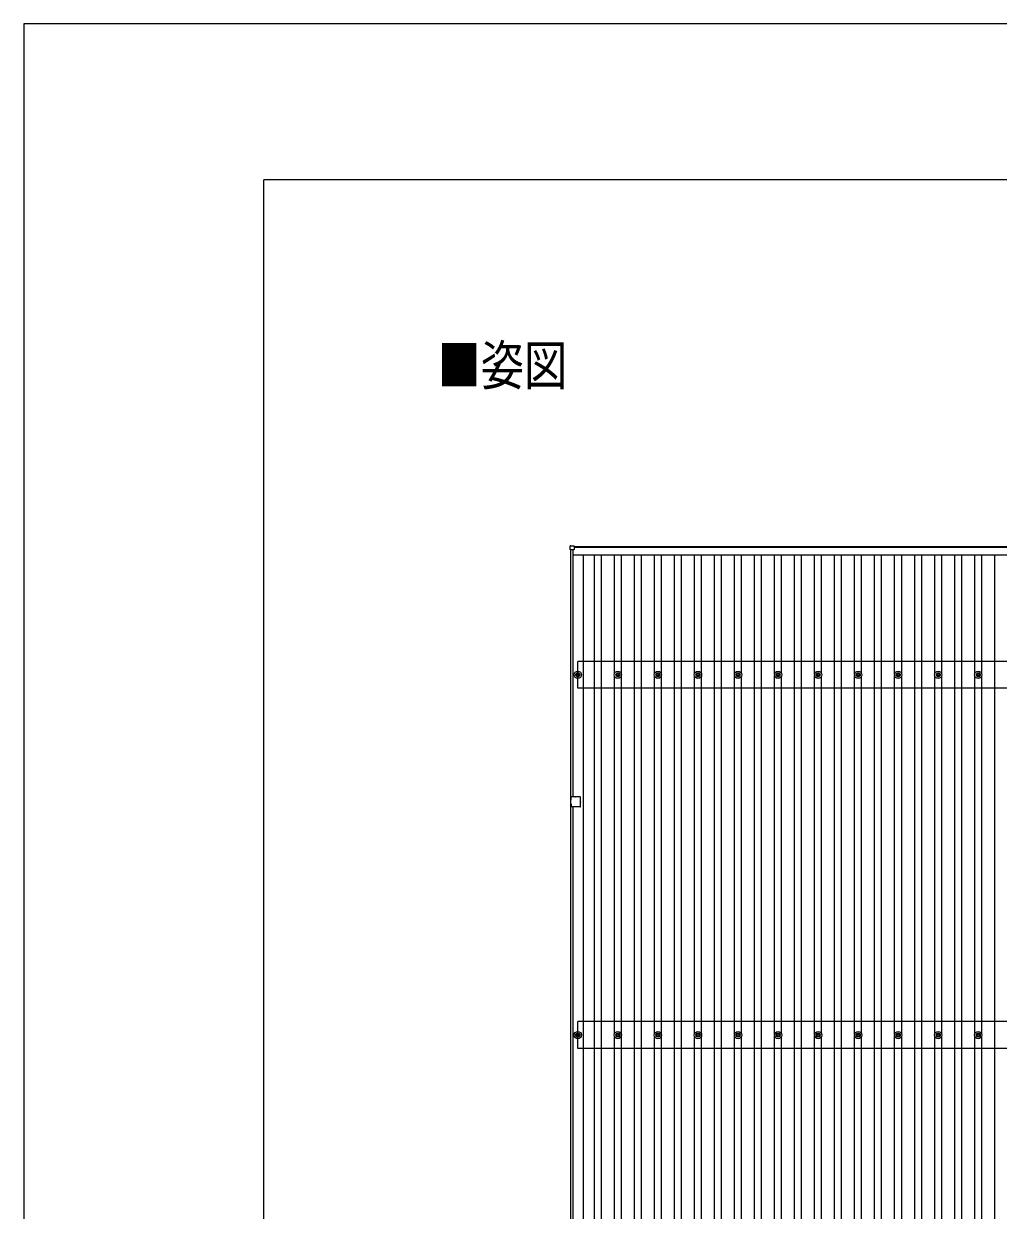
# Model space of a CAD drawing. Units: millimetres, scale not verified. Extents: x -16820 to 16820, y -11880 to 11880.
# Drawn here: x -16820 to -11952, y 5951 to 11880 of the extents above; entities that cross this region are included whole.
import ezdxf
from ezdxf.enums import TextEntityAlignment as Align

# ---------------------------------------------------------------- set-up
doc = ezdxf.new("R2010")
doc.units = ezdxf.units.MM
doc.header["$LTSCALE"] = 50
for name, color, linetype in [('0-2_USER1', 3, 'Continuous'), ('0-5_YKK_13', 4, 'Continuous'), ('0-6_YKK_A1', 4, 'Continuous'), ('0-8_YKK_ZWAK', 7, 'Continuous')]:
    doc.layers.add(name, color=color, linetype=linetype)
doc.styles.add('ＭＳ ゴシック', font='')
doc.styles.get('ＭＳ ゴシック').set_extended_font_data('MS Gothic')

msp = doc.modelspace()

# ---------------------------------------------------------------- linework, layer by layer
at = {"layer": '0-5_YKK_13'}
for p, q in [((-14090.22, 9252.63), (-14090.22, 9270.63)), ((-14089.22, 9271.63), (-14071.22, 9271.63)), ((-14071.22, 9251.63), (-14089.22, 9251.63)), ((-14070.22, 9270.63), (-14070.22, 9252.63)), ((-14061.92, 8628.45), (-14057.5, 8628.45)), ((-14061.92, 8624.95), (-14057.5, 8624.95)), ((-14053.67, 8636.69), (-14053.67, 8632.28)), ((-14053.67, 8621.11), (-14053.67, 8616.7)), ((-14050.17, 8636.69), (-14050.17, 8632.28)), ((-14050.17, 8621.11), (-14050.17, 8616.7)), ((-14046.34, 8628.45), (-14041.92, 8628.45)), ((-14046.34, 8624.95), (-14041.92, 8624.95)), ((-13861.92, 8628.45), (-13857.5, 8628.45)), ((-13861.92, 8624.95), (-13857.5, 8624.95)), ((-13853.67, 8636.69), (-13853.67, 8632.28)), ((-13853.67, 8621.11), (-13853.67, 8616.7)), ((-13850.17, 8636.69), (-13850.17, 8632.28)), ((-13850.17, 8621.11), (-13850.17, 8616.7)), ((-13846.34, 8628.45), (-13841.92, 8628.45)), ((-13846.34, 8624.95), (-13841.92, 8624.95)), ((-13661.92, 8628.45), (-13657.51, 8628.45)), ((-13661.92, 8624.95), (-13657.51, 8624.95)), ((-13653.67, 8636.69), (-13653.67, 8632.28)), ((-13653.67, 8621.11), (-13653.67, 8616.7)), ((-13650.17, 8636.69), (-13650.17, 8632.28)), ((-13650.17, 8621.11), (-13650.17, 8616.7)), ((-13646.34, 8628.45), (-13641.93, 8628.45)), ((-13646.34, 8624.95), (-13641.93, 8624.95)), ((-13461.92, 8628.45), (-13457.51, 8628.45)), ((-13461.92, 8624.95), (-13457.51, 8624.95)), ((-13453.67, 8636.69), (-13453.67, 8632.28)), ((-13453.67, 8621.11), (-13453.67, 8616.7)), ((-13450.17, 8636.69), (-13450.17, 8632.28)), ((-13450.17, 8621.11), (-13450.17, 8616.7)), ((-13446.34, 8628.45), (-13441.93, 8628.45)), ((-13446.34, 8624.95), (-13441.93, 8624.95)), ((-13261.92, 8628.45), (-13257.51, 8628.45)), ((-13261.92, 8624.95), (-13257.51, 8624.95)), ((-13253.67, 8636.69), (-13253.67, 8632.28)), ((-13253.67, 8621.11), (-13253.67, 8616.7)), ((-13250.17, 8636.69), (-13250.17, 8632.28)), ((-13250.17, 8621.11), (-13250.17, 8616.7)), ((-13246.34, 8628.45), (-13241.93, 8628.45)), ((-13246.34, 8624.95), (-13241.93, 8624.95)), ((-13061.92, 8628.45), (-13057.51, 8628.45)), ((-13061.92, 8624.95), (-13057.51, 8624.95)), ((-13053.67, 8636.69), (-13053.67, 8632.28)), ((-13053.67, 8621.11), (-13053.67, 8616.7)), ((-13050.17, 8636.69), (-13050.17, 8632.28)), ((-13050.17, 8621.11), (-13050.17, 8616.7)), ((-13046.34, 8628.45), (-13041.93, 8628.45)), ((-13046.34, 8624.95), (-13041.93, 8624.95)), ((-12861.92, 8628.45), (-12857.51, 8628.45)), ((-12861.92, 8624.95), (-12857.51, 8624.95)), ((-12853.67, 8636.69), (-12853.67, 8632.28)), ((-12853.67, 8621.11), (-12853.67, 8616.7)), ((-12850.17, 8636.69), (-12850.17, 8632.28)), ((-12850.17, 8621.11), (-12850.17, 8616.7)), ((-12846.34, 8628.45), (-12841.93, 8628.45)), ((-12846.34, 8624.95), (-12841.93, 8624.95)), ((-12661.92, 8628.45), (-12657.51, 8628.45)), ((-12661.92, 8624.95), (-12657.51, 8624.95)), ((-12653.67, 8636.69), (-12653.67, 8632.28)), ((-12653.67, 8621.11), (-12653.67, 8616.7)), ((-12650.17, 8636.69), (-12650.17, 8632.28)), ((-12650.17, 8621.11), (-12650.17, 8616.7)), ((-12646.34, 8628.45), (-12641.93, 8628.45)), ((-12646.34, 8624.95), (-12641.93, 8624.95)), ((-12461.92, 8628.45), (-12457.51, 8628.45)), ((-12461.92, 8624.95), (-12457.51, 8624.95)), ((-12453.67, 8636.69), (-12453.67, 8632.28)), ((-12453.67, 8621.11), (-12453.67, 8616.7)), ((-12450.17, 8636.69), (-12450.17, 8632.28)), ((-12450.17, 8621.11), (-12450.17, 8616.7)), ((-12446.34, 8628.45), (-12441.93, 8628.45)), ((-12446.34, 8624.95), (-12441.93, 8624.95)), ((-12261.92, 8628.45), (-12257.51, 8628.45)), ((-12261.92, 8624.95), (-12257.51, 8624.95)), ((-12253.67, 8636.69), (-12253.67, 8632.28)), ((-12253.67, 8621.11), (-12253.67, 8616.7)), ((-12250.17, 8636.69), (-12250.17, 8632.28)), ((-12250.17, 8621.11), (-12250.17, 8616.7)), ((-12246.34, 8628.45), (-12241.93, 8628.45)), ((-12246.34, 8624.95), (-12241.93, 8624.95)), ((-12061.92, 8628.45), (-12057.51, 8628.45)), ((-12061.92, 8624.95), (-12057.51, 8624.95)), ((-12053.67, 8636.69), (-12053.67, 8632.28)), ((-12053.67, 8621.11), (-12053.67, 8616.7)), ((-12050.17, 8636.69), (-12050.17, 8632.28)), ((-12050.17, 8621.11), (-12050.17, 8616.7)), ((-12046.34, 8628.45), (-12041.93, 8628.45)), ((-12046.34, 8624.95), (-12041.93, 8624.95)), ((-14085.92, 8001.42), (-14085.92, 8015.42)), ((-14063.32, 8016.42), (-14084.92, 8016.42)), ((-14039.92, 8016.42), (-14062.52, 8016.42)), ((-14038.92, 7991.82), (-14038.92, 8015.42)), ((-14087.42, 7981.42), (-14087.42, 8001.42)), ((-14085.92, 8001.42), (-14087.42, 8001.42)), ((-14085.92, 7981.42), (-14087.42, 7981.42)), ((-14085.92, 7981.42), (-14085.92, 7967.42)), ((-14063.32, 7966.42), (-14084.92, 7966.42)), ((-14039.92, 7966.42), (-14062.52, 7966.42)), ((-14038.92, 7967.42), (-14038.92, 7991.02)), ((-14061.92, 6828.45), (-14057.5, 6828.45)), ((-14061.92, 6824.95), (-14057.5, 6824.95)), ((-14053.67, 6836.69), (-14053.67, 6832.28)), ((-14053.67, 6821.11), (-14053.67, 6816.7)), ((-14050.17, 6836.69), (-14050.17, 6832.28)), ((-14050.17, 6821.11), (-14050.17, 6816.7)), ((-14046.34, 6828.45), (-14041.92, 6828.45)), ((-14046.34, 6824.95), (-14041.92, 6824.95)), ((-13861.92, 6828.45), (-13857.5, 6828.45)), ((-13861.92, 6824.95), (-13857.5, 6824.95)), ((-13853.67, 6836.69), (-13853.67, 6832.28)), ((-13853.67, 6821.11), (-13853.67, 6816.7)), ((-13850.17, 6836.69), (-13850.17, 6832.28)), ((-13850.17, 6821.11), (-13850.17, 6816.7)), ((-13846.34, 6828.45), (-13841.92, 6828.45)), ((-13846.34, 6824.95), (-13841.92, 6824.95)), ((-13661.92, 6828.45), (-13657.51, 6828.45)), ((-13661.92, 6824.95), (-13657.51, 6824.95)), ((-13653.67, 6836.69), (-13653.67, 6832.28)), ((-13653.67, 6821.11), (-13653.67, 6816.7)), ((-13650.17, 6836.69), (-13650.17, 6832.28)), ((-13650.17, 6821.11), (-13650.17, 6816.7)), ((-13646.34, 6828.45), (-13641.93, 6828.45)), ((-13646.34, 6824.95), (-13641.93, 6824.95)), ((-13461.92, 6828.45), (-13457.51, 6828.45)), ((-13461.92, 6824.95), (-13457.51, 6824.95)), ((-13453.67, 6836.69), (-13453.67, 6832.28)), ((-13453.67, 6821.11), (-13453.67, 6816.7)), ((-13450.17, 6836.69), (-13450.17, 6832.28)), ((-13450.17, 6821.11), (-13450.17, 6816.7)), ((-13446.34, 6828.45), (-13441.93, 6828.45)), ((-13446.34, 6824.95), (-13441.93, 6824.95)), ((-13261.92, 6828.45), (-13257.51, 6828.45)), ((-13261.92, 6824.95), (-13257.51, 6824.95)), ((-13253.67, 6836.69), (-13253.67, 6832.28)), ((-13253.67, 6821.11), (-13253.67, 6816.7)), ((-13250.17, 6836.69), (-13250.17, 6832.28)), ((-13250.17, 6821.11), (-13250.17, 6816.7)), ((-13246.34, 6828.45), (-13241.93, 6828.45)), ((-13246.34, 6824.95), (-13241.93, 6824.95)), ((-13061.92, 6828.45), (-13057.51, 6828.45)), ((-13061.92, 6824.95), (-13057.51, 6824.95)), ((-13053.67, 6836.69), (-13053.67, 6832.28)), ((-13053.67, 6821.11), (-13053.67, 6816.7)), ((-13050.17, 6836.69), (-13050.17, 6832.28)), ((-13050.17, 6821.11), (-13050.17, 6816.7)), ((-13046.34, 6828.45), (-13041.93, 6828.45)), ((-13046.34, 6824.95), (-13041.93, 6824.95)), ((-12861.92, 6828.45), (-12857.51, 6828.45)), ((-12861.92, 6824.95), (-12857.51, 6824.95)), ((-12853.67, 6836.69), (-12853.67, 6832.28)), ((-12853.67, 6821.11), (-12853.67, 6816.7)), ((-12850.17, 6836.69), (-12850.17, 6832.28)), ((-12850.17, 6821.11), (-12850.17, 6816.7)), ((-12846.34, 6828.45), (-12841.93, 6828.45)), ((-12846.34, 6824.95), (-12841.93, 6824.95)), ((-12661.92, 6828.45), (-12657.51, 6828.45)), ((-12661.92, 6824.95), (-12657.51, 6824.95)), ((-12653.67, 6836.69), (-12653.67, 6832.28)), ((-12653.67, 6821.11), (-12653.67, 6816.7)), ((-12650.17, 6836.69), (-12650.17, 6832.28)), ((-12650.17, 6821.11), (-12650.17, 6816.7)), ((-12646.34, 6828.45), (-12641.93, 6828.45)), ((-12646.34, 6824.95), (-12641.93, 6824.95)), ((-12461.92, 6828.45), (-12457.51, 6828.45)), ((-12461.92, 6824.95), (-12457.51, 6824.95)), ((-12453.67, 6836.69), (-12453.67, 6832.28)), ((-12453.67, 6821.11), (-12453.67, 6816.7)), ((-12450.17, 6836.69), (-12450.17, 6832.28)), ((-12450.17, 6821.11), (-12450.17, 6816.7)), ((-12446.34, 6828.45), (-12441.93, 6828.45)), ((-12446.34, 6824.95), (-12441.93, 6824.95)), ((-12261.92, 6828.45), (-12257.51, 6828.45)), ((-12261.92, 6824.95), (-12257.51, 6824.95)), ((-12253.67, 6836.69), (-12253.67, 6832.28)), ((-12253.67, 6821.11), (-12253.67, 6816.7)), ((-12250.17, 6836.69), (-12250.17, 6832.28)), ((-12250.17, 6821.11), (-12250.17, 6816.7)), ((-12246.34, 6828.45), (-12241.93, 6828.45)), ((-12246.34, 6824.95), (-12241.93, 6824.95)), ((-12061.92, 6828.45), (-12057.51, 6828.45)), ((-12061.92, 6824.95), (-12057.51, 6824.95)), ((-12053.67, 6836.69), (-12053.67, 6832.28)), ((-12053.67, 6821.11), (-12053.67, 6816.7)), ((-12050.17, 6836.69), (-12050.17, 6832.28)), ((-12050.17, 6821.11), (-12050.17, 6816.7)), ((-12046.34, 6828.45), (-12041.93, 6828.45)), ((-12046.34, 6824.95), (-12041.93, 6824.95))]:
    msp.add_line(p, q, dxfattribs=at)
for centre, radius in [((-14051.92, 8626.7), 18.25), ((-14051.92, 8626.7), 10.15), ((-14051.92, 8626.7), 5.85), ((-14051.92, 8626.7), 5.25), ((-13851.92, 8626.7), 18.25), ((-13851.92, 8626.7), 10.15), ((-13851.92, 8626.7), 5.85), ((-13851.92, 8626.7), 5.25), ((-13651.92, 8626.7), 18.25), ((-13651.92, 8626.7), 10.15), ((-13651.92, 8626.7), 5.85), ((-13651.92, 8626.7), 5.25), ((-13451.92, 8626.7), 18.25), ((-13451.92, 8626.7), 10.15), ((-13451.92, 8626.7), 5.85), ((-13451.92, 8626.7), 5.25), ((-13251.92, 8626.7), 18.25), ((-13251.92, 8626.7), 10.15), ((-13251.92, 8626.7), 5.85), ((-13251.92, 8626.7), 5.25), ((-13051.92, 8626.7), 18.25), ((-13051.92, 8626.7), 10.15), ((-13051.92, 8626.7), 5.85), ((-13051.92, 8626.7), 5.25), ((-12851.92, 8626.7), 18.25), ((-12851.92, 8626.7), 10.15), ((-12851.92, 8626.7), 5.85), ((-12851.92, 8626.7), 5.25), ((-12651.92, 8626.7), 18.25), ((-12651.92, 8626.7), 10.15), ((-12651.92, 8626.7), 5.85), ((-12651.92, 8626.7), 5.25), ((-12451.92, 8626.7), 18.25), ((-12451.92, 8626.7), 10.15), ((-12451.92, 8626.7), 5.85), ((-12451.92, 8626.7), 5.25), ((-12251.92, 8626.7), 18.25), ((-12251.92, 8626.7), 10.15), ((-12251.92, 8626.7), 5.85), ((-12251.92, 8626.7), 5.25), ((-12051.92, 8626.7), 18.25), ((-12051.92, 8626.7), 10.15), ((-12051.92, 8626.7), 5.85), ((-12051.92, 8626.7), 5.25), ((-14051.92, 6826.7), 18.25), ((-14051.92, 6826.7), 10.15), ((-14051.92, 6826.7), 5.85), ((-14051.92, 6826.7), 5.25), ((-13851.92, 6826.7), 18.25), ((-13851.92, 6826.7), 10.15), ((-13851.92, 6826.7), 5.85), ((-13851.92, 6826.7), 5.25), ((-13651.92, 6826.7), 18.25), ((-13651.92, 6826.7), 10.15), ((-13651.92, 6826.7), 5.85), ((-13651.92, 6826.7), 5.25), ((-13451.92, 6826.7), 18.25), ((-13451.92, 6826.7), 10.15), ((-13451.92, 6826.7), 5.85), ((-13451.92, 6826.7), 5.25), ((-13251.92, 6826.7), 18.25), ((-13251.92, 6826.7), 10.15), ((-13251.92, 6826.7), 5.85), ((-13251.92, 6826.7), 5.25), ((-13051.92, 6826.7), 18.25), ((-13051.92, 6826.7), 10.15), ((-13051.92, 6826.7), 5.85), ((-13051.92, 6826.7), 5.25), ((-12851.92, 6826.7), 18.25), ((-12851.92, 6826.7), 10.15), ((-12851.92, 6826.7), 5.85), ((-12851.92, 6826.7), 5.25), ((-12651.92, 6826.7), 18.25), ((-12651.92, 6826.7), 10.15), ((-12651.92, 6826.7), 5.85), ((-12651.92, 6826.7), 5.25), ((-12451.92, 6826.7), 18.25), ((-12451.92, 6826.7), 10.15), ((-12451.92, 6826.7), 5.85), ((-12451.92, 6826.7), 5.25), ((-12251.92, 6826.7), 18.25), ((-12251.92, 6826.7), 10.15), ((-12251.92, 6826.7), 5.85), ((-12251.92, 6826.7), 5.25), ((-12051.92, 6826.7), 18.25), ((-12051.92, 6826.7), 10.15), ((-12051.92, 6826.7), 5.85), ((-12051.92, 6826.7), 5.25)]:
    msp.add_circle(centre, radius, dxfattribs=at)
for centre, radius, start, end in [((-14089.22, 9270.63), 1, 90, 180), ((-14089.22, 9252.63), 1, 180, 270), ((-14071.22, 9270.63), 1, 0, 90), ((-14071.22, 9252.63), 1, 270, 0), ((-14084.92, 8015.42), 1, 90, 180), ((-14062.92, 8016.72), 0.5, 216.8699, 323.1301), ((-14039.92, 8015.42), 1, 0, 90), ((-14084.92, 7967.42), 1, 180, 269.99999), ((-14062.92, 7966.12), 0.5, 36.8699, 143.1301), ((-14039.92, 7967.42), 1, 269.99999, 0), ((-14038.62, 7991.42), 0.5, 126.8699, 233.1301)]:
    msp.add_arc(centre, radius, start, end, dxfattribs=at)
at = {"layer": '0-6_YKK_A1'}
for p, q in [((-14086.92, 8001.42), (-14086.92, 9251.63)), ((-14074.92, 8016.42), (-14074.92, 9251.63)), ((-14070.22, 9268.33), (-8633.62, 9268.33)), ((-8633.62, 9263.54), (-14070.22, 9263.54)), ((-14074.92, 9225.54), (-8628.92, 9225.54)), ((-14025.42, 9225.54), (-14025.42, 2624.88)), ((-13969.42, 2624.88), (-13969.42, 9225.54)), ((-13934.42, 2624.88), (-13934.42, 9225.54)), ((-13869.42, 8631.87), (-13869.42, 9225.54)), ((-13834.42, 8631.87), (-13834.42, 9225.54)), ((-13769.42, 2624.88), (-13769.42, 9225.54)), ((-13734.42, 2624.88), (-13734.42, 9225.54)), ((-13669.42, 8631.88), (-13669.42, 9225.54)), ((-13634.42, 8631.87), (-13634.42, 9225.54)), ((-13569.42, 2624.88), (-13569.42, 9225.54)), ((-13534.42, 2624.88), (-13534.42, 9225.54)), ((-13469.42, 8631.88), (-13469.42, 9225.54)), ((-13434.42, 8631.87), (-13434.42, 9225.54)), ((-13369.42, 2624.88), (-13369.42, 9225.54)), ((-13334.42, 2624.88), (-13334.42, 9225.54)), ((-13269.42, 8631.88), (-13269.42, 9225.54)), ((-13234.42, 8631.87), (-13234.42, 9225.54)), ((-13169.42, 2624.88), (-13169.42, 9225.54)), ((-13134.42, 2624.88), (-13134.42, 9225.54)), ((-13069.42, 8631.88), (-13069.42, 9225.54)), ((-13034.42, 8631.87), (-13034.42, 9225.54)), ((-12969.42, 2624.88), (-12969.42, 9225.54)), ((-12934.42, 2624.88), (-12934.42, 9225.54)), ((-12869.42, 8631.88), (-12869.42, 9225.54)), ((-12834.42, 8631.87), (-12834.42, 9225.54)), ((-12769.42, 2624.88), (-12769.42, 9225.54)), ((-12734.42, 2624.88), (-12734.42, 9225.54)), ((-12669.42, 8631.88), (-12669.42, 9225.54)), ((-12634.42, 8631.87), (-12634.42, 9225.54)), ((-12569.42, 2624.88), (-12569.42, 9225.54)), ((-12534.42, 2624.88), (-12534.42, 9225.54)), ((-12469.42, 8631.88), (-12469.42, 9225.54)), ((-12434.42, 8631.87), (-12434.42, 9225.54)), ((-12369.42, 2624.88), (-12369.42, 9225.54)), ((-12334.42, 2624.88), (-12334.42, 9225.54)), ((-12269.42, 8631.88), (-12269.42, 9225.54)), ((-12234.42, 8631.87), (-12234.42, 9225.54)), ((-12169.42, 2624.88), (-12169.42, 9225.54)), ((-12134.42, 2624.88), (-12134.42, 9225.54)), ((-12069.42, 8631.88), (-12069.42, 9225.54)), ((-12034.42, 8631.87), (-12034.42, 9225.54)), ((-11969.42, 2624.88), (-11969.42, 9225.54)), ((-8651.92, 8693.7), (-14051.92, 8693.7)), ((-14051.92, 8559.7), (-14051.92, 8693.7)), ((-13869.42, 6831.87), (-13869.42, 8621.52)), ((-13834.42, 6831.87), (-13834.42, 8621.52)), ((-13669.42, 6831.88), (-13669.42, 8621.51)), ((-13634.42, 6831.87), (-13634.42, 8621.53)), ((-13469.42, 6831.88), (-13469.42, 8621.51)), ((-13434.42, 6831.87), (-13434.42, 8621.53)), ((-13269.42, 6831.88), (-13269.42, 8621.51)), ((-13234.42, 6831.87), (-13234.42, 8621.53)), ((-13069.42, 6831.88), (-13069.42, 8621.51)), ((-13034.42, 6831.87), (-13034.42, 8621.53)), ((-12869.42, 6831.88), (-12869.42, 8621.51)), ((-12834.42, 6831.87), (-12834.42, 8621.53)), ((-12669.42, 6831.88), (-12669.42, 8621.51)), ((-12634.42, 6831.87), (-12634.42, 8621.53)), ((-12469.42, 6831.88), (-12469.42, 8621.51)), ((-12434.42, 6831.87), (-12434.42, 8621.53)), ((-12269.42, 6831.88), (-12269.42, 8621.51)), ((-12234.42, 6831.87), (-12234.42, 8621.53)), ((-12069.42, 6831.88), (-12069.42, 8621.51)), ((-12034.42, 6831.87), (-12034.42, 8621.53)), ((-8651.92, 8559.7), (-14051.92, 8559.7)), ((-14086.92, 2593.59), (-14086.92, 7981.42)), ((-14074.92, 2593.59), (-14074.92, 7966.42)), ((-8651.92, 6893.7), (-14051.92, 6893.7)), ((-14051.92, 6759.7), (-14051.92, 6893.7)), ((-13869.42, 5031.87), (-13869.42, 6821.52)), ((-13834.42, 5031.87), (-13834.42, 6821.52)), ((-13669.42, 5031.88), (-13669.42, 6821.51)), ((-13634.42, 5031.87), (-13634.42, 6821.53)), ((-13469.42, 5031.88), (-13469.42, 6821.51)), ((-13434.42, 5031.87), (-13434.42, 6821.53)), ((-13269.42, 5031.88), (-13269.42, 6821.51)), ((-13234.42, 5031.87), (-13234.42, 6821.53)), ((-13069.42, 5031.88), (-13069.42, 6821.51)), ((-13034.42, 5031.87), (-13034.42, 6821.53)), ((-12869.42, 5031.88), (-12869.42, 6821.51)), ((-12834.42, 5031.87), (-12834.42, 6821.53)), ((-12669.42, 5031.88), (-12669.42, 6821.51)), ((-12634.42, 5031.87), (-12634.42, 6821.53)), ((-12469.42, 5031.88), (-12469.42, 6821.51)), ((-12434.42, 5031.87), (-12434.42, 6821.53)), ((-12269.42, 5031.88), (-12269.42, 6821.51)), ((-12234.42, 5031.87), (-12234.42, 6821.53)), ((-12069.42, 5031.88), (-12069.42, 6821.51)), ((-12034.42, 5031.87), (-12034.42, 6821.53)), ((-8651.92, 6759.7), (-14051.92, 6759.7))]:
    msp.add_line(p, q, dxfattribs=at)
at = {"layer": '0-8_YKK_ZWAK'}
for p in [(15580.08, 11100), (-15619.92, -10100)]:
    msp.add_line(p, (-15619.92, 11100), dxfattribs=at)
msp.add_lwpolyline([(-16820, -11880), (16820, -11880), (16820, 11880), (-16820, 11880)], close=True, dxfattribs=at)

# ---------------------------------------------------------------- texts
at = {"layer": '0-2_USER1', "style": 'ＭＳ ゴシック', "width": 0.8}
msp.add_text('■姿図', height=197.9, dxfattribs=at).set_placement((-14752.89, 10014.99), align=Align.BOTTOM_LEFT)

doc.saveas('drawing.dxf')
